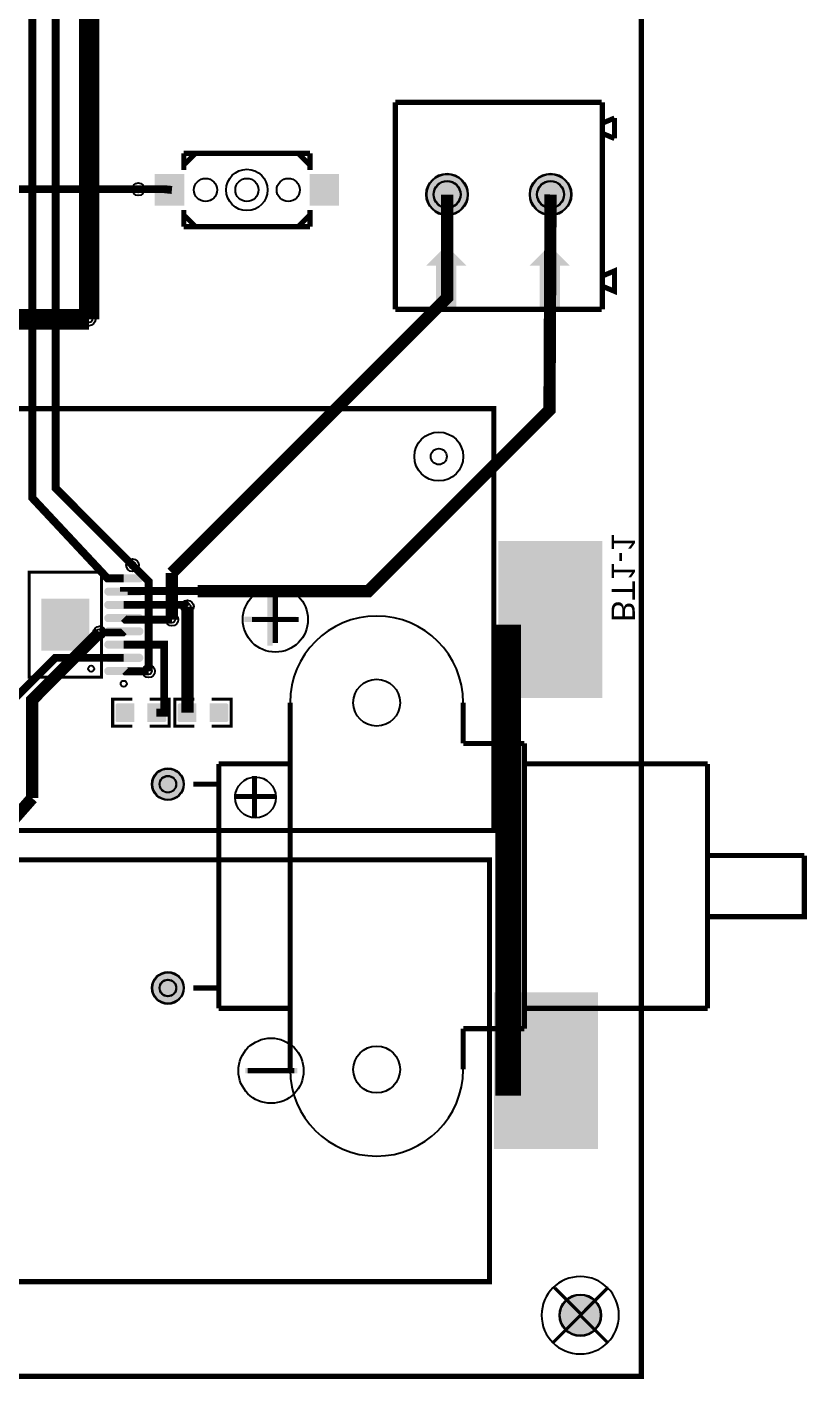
# Model space of a CAD drawing. Header units: millimetres. Extents: x -1 to 107, y -52 to 63.
# Drawn here: x 68.8 to 107.1, y -52.1 to 14.2 of the extents above; entities that cross this region are included whole.
import ezdxf

# ---------------------------------------------------------------- set-up
doc = ezdxf.new("R2010")
doc.units = ezdxf.units.MM
for name, color, linetype, true_color in [('BoardOutLine', 7, 'Continuous', 0xff00ff), ('BottomLayer', 7, 'Continuous', 0x0000ff), ('BottomPasteMaskLayer', 7, 'Continuous', 0x800000), ('BottomSilkLayer', 7, 'Continuous', 0x66cc33), ('BottomSolderMaskLayer', 7, 'Continuous', 0xaa00ff), ('Document', 7, 'Continuous', 0xffffff), ('Hole', 7, 'Continuous', 0x222222), ('Multi-Layer', 7, 'Continuous', 0xc0c0c0), ('TopLayer', 7, 'Continuous', 0xff0000), ('TopPasteMaskLayer', 7, 'Continuous', 0x808080), ('TopSilkLayer', 7, 'Continuous', 0xffcc00), ('TopSolderMaskLayer', 7, 'Continuous', 0x800080)]:
    doc.layers.add(name, color=color, linetype=linetype, true_color=true_color)
doc.styles.get("Standard").update_dxf_attribs({"font": 'arial.ttf'})

msp = doc.modelspace()

# ---------------------------------------------------------------- hatches: boundary and pattern name
at = {"layer": 'BottomLayer'}
for points in [[(97.066, -18.669), (97.066, -11.049), (91.986, -11.049), (91.986, -18.669)], [(91.773, -33.19), (91.773, -40.81), (96.853, -40.81), (96.853, -33.19)]]:
    msp.add_hatch(color=256, dxfattribs=at).paths.add_polyline_path(points)
at = {"layer": 'BottomPasteMaskLayer'}
for points in [[(97.066, -18.669), (97.066, -11.049), (91.986, -11.049), (91.986, -18.669)], [(91.773, -33.19), (91.773, -40.81), (96.853, -40.81), (96.853, -33.19)]]:
    msp.add_hatch(color=256, dxfattribs=at).paths.add_polyline_path(points)
at = {"layer": 'BottomSolderMaskLayer'}
for points in [[(88.435, 6, 1), (90.485, 6, 1)], [(93.515, 6, 1), (95.565, 6, 1)], [(97.083, -18.707), (97.083, -11.011), (91.969, -11.011), (91.969, -18.707)], [(74.963, -22.94, 1), (76.537, -22.94, 1)], [(74.963, -32.94, 1), (76.537, -32.94, 1)], [(91.756, -33.152), (91.756, -40.848), (96.87, -40.848), (96.87, -33.152)], [(94.975, -49, 1), (97.025, -49, 1)]]:
    msp.add_hatch(color=256, dxfattribs=at).paths.add_polyline_path(points)
at = {"layer": 'Document'}
for points in [[(89.92, 0.5), (88.92, 0.5), (88.92, 2.5), (88.42, 2.5), (89.42, 3.5), (90.42, 2.5), (89.92, 2.5)], [(95, 0.5), (94, 0.5), (94, 2.5), (93.5, 2.5), (94.5, 3.5), (95.5, 2.5), (95, 2.5)], [(80.64, -13.599), (80.894, -13.599), (80.894, -16.139), (80.64, -16.139)], [(82.044, -14.721), (82.044, -14.975), (79.504, -14.975), (79.504, -14.721)], [(79.558, -37.126), (79.558, -36.872), (82.098, -36.872), (82.098, -37.126)]]:
    msp.add_hatch(color=256, dxfattribs=at).paths.add_polyline_path(points)
at = {"layer": 'Multi-Layer'}
for points in [[(88.46, 6, 1), (90.46, 6, 1)], [(93.54, 6, 1), (95.54, 6, 1)], [(74.988, -22.94, 1), (76.512, -22.94, 1)], [(74.988, -32.94, 1), (76.512, -32.94, 1)], [(95, -49, 1), (97, -49, 1)]]:
    msp.add_hatch(color=256, dxfattribs=at).paths.add_polyline_path(points)
at = {"layer": 'TopLayer'}
for points in [[(76.529, 6.973), (76.529, 5.473), (75.129, 5.473), (75.129, 6.973)], [(84.129, 6.973), (84.129, 5.473), (82.729, 5.473), (82.729, 6.973)], [(72.883, -13.009, -0.785398), (72.883, -12.666), (74.286, -12.666, -0.785398), (74.286, -13.009)], [(69.561, -16.363), (69.561, -13.863), (71.861, -13.863), (71.861, -16.363)], [(72.883, -13.659, -0.785398), (72.883, -13.316), (74.286, -13.316, -0.785398), (74.286, -13.659)], [(72.883, -14.309, -0.785398), (72.883, -13.966), (74.286, -13.966, -0.785398), (74.286, -14.309)], [(72.883, -14.959, -0.785398), (72.883, -14.616), (74.286, -14.616, -0.785398), (74.286, -14.959)], [(72.883, -15.609, -0.785398), (72.883, -15.266), (74.286, -15.266, -0.785398), (74.286, -15.609)], [(72.883, -16.26, -0.785398), (72.883, -15.917), (74.286, -15.917, -0.785398), (74.286, -16.26)], [(72.883, -16.91, -0.785398), (72.883, -16.567), (74.286, -16.567, -0.785398), (74.286, -16.91)], [(72.883, -17.56, -0.785398), (72.883, -17.217), (74.286, -17.217, -0.785398), (74.286, -17.56)], [(74.072, -18.999), (74.072, -19.863), (73.266, -19.863), (73.266, -18.999)], [(74.772, -18.999), (74.772, -19.863), (75.579, -19.863), (75.579, -18.999)], [(77.12, -18.999), (77.12, -19.863), (76.314, -19.863), (76.314, -18.999)], [(77.82, -18.999), (77.82, -19.863), (78.627, -19.863), (78.627, -18.999)]]:
    msp.add_hatch(color=256, dxfattribs=at).paths.add_polyline_path(points)
at = {"layer": 'TopPasteMaskLayer'}
for points in [[(76.529, 6.973), (76.529, 5.473), (75.129, 5.473), (75.129, 6.973)], [(84.129, 6.973), (84.129, 5.473), (82.729, 5.473), (82.729, 6.973)], [(72.883, -13.009, -0.785398), (72.883, -12.666), (74.286, -12.666, -0.785398), (74.286, -13.009)], [(69.561, -16.363), (69.561, -13.863), (71.861, -13.863), (71.861, -16.363)], [(72.883, -13.659, -0.785398), (72.883, -13.316), (74.286, -13.316, -0.785398), (74.286, -13.659)], [(72.883, -14.309, -0.785398), (72.883, -13.966), (74.286, -13.966, -0.785398), (74.286, -14.309)], [(72.883, -14.959, -0.785398), (72.883, -14.616), (74.286, -14.616, -0.785398), (74.286, -14.959)], [(72.883, -15.609, -0.785398), (72.883, -15.266), (74.286, -15.266, -0.785398), (74.286, -15.609)], [(72.883, -16.26, -0.785398), (72.883, -15.917), (74.286, -15.917, -0.785398), (74.286, -16.26)], [(72.883, -16.91, -0.785398), (72.883, -16.567), (74.286, -16.567, -0.785398), (74.286, -16.91)], [(72.883, -17.56, -0.785398), (72.883, -17.217), (74.286, -17.217, -0.785398), (74.286, -17.56)], [(73.227, -19.881), (74.027, -19.881), (74.077, -19.831), (74.077, -19.603), (73.707, -19.603), (73.707, -19.273), (74.077, -19.273), (74.077, -19.031), (74.027, -18.981), (73.227, -18.981), (73.177, -19.031), (73.177, -19.831)], [(75.617, -18.981), (74.817, -18.981), (74.767, -19.031), (74.767, -19.259), (75.137, -19.259), (75.137, -19.589), (74.767, -19.589), (74.767, -19.831), (74.817, -19.881), (75.617, -19.881), (75.667, -19.831), (75.667, -19.031)], [(76.275, -19.881), (77.075, -19.881), (77.125, -19.831), (77.125, -19.603), (76.755, -19.603), (76.755, -19.273), (77.125, -19.273), (77.125, -19.031), (77.075, -18.981), (76.275, -18.981), (76.225, -19.031), (76.225, -19.831)], [(78.665, -18.981), (77.865, -18.981), (77.815, -19.031), (77.815, -19.259), (78.185, -19.259), (78.185, -19.589), (77.815, -19.589), (77.815, -19.831), (77.865, -19.881), (78.665, -19.881), (78.715, -19.831), (78.715, -19.031)]]:
    msp.add_hatch(color=256, dxfattribs=at).paths.add_polyline_path(points)
at = {"layer": 'TopSilkLayer'}
for points in [[(89.92, 0.5), (88.92, 0.5), (88.92, 2.5), (88.42, 2.5), (89.42, 3.5), (90.42, 2.5), (89.92, 2.5)], [(95, 0.5), (94, 0.5), (94, 2.5), (93.5, 2.5), (94.5, 3.5), (95.5, 2.5), (95, 2.5)]]:
    msp.add_hatch(color=256, dxfattribs=at).paths.add_polyline_path(points)
at = {"layer": 'TopSolderMaskLayer'}
for points in [[(76.553, 7), (76.553, 5.446), (75.105, 5.446), (75.105, 7)], [(84.153, 7), (84.153, 5.446), (82.705, 5.446), (82.705, 7)], [(88.435, 6, 1), (90.485, 6, 1)], [(93.515, 6, 1), (95.565, 6, 1)], [(72.779, -13.035, -0.785398), (72.779, -12.641), (74.39, -12.641, -0.785398), (74.39, -13.035)], [(69.538, -16.391), (69.538, -13.835), (71.885, -13.835), (71.885, -16.391)], [(72.779, -13.685, -0.785398), (72.779, -13.291), (74.39, -13.291, -0.785398), (74.39, -13.685)], [(72.779, -14.335, -0.785398), (72.779, -13.941), (74.39, -13.941, -0.785398), (74.39, -14.335)], [(72.779, -14.985, -0.785398), (72.779, -14.591), (74.39, -14.591, -0.785398), (74.39, -14.985)], [(72.779, -15.635, -0.785398), (72.779, -15.241), (74.39, -15.241, -0.785398), (74.39, -15.635)], [(72.779, -16.285, -0.785398), (72.779, -15.891), (74.39, -15.891, -0.785398), (74.39, -16.285)], [(72.779, -16.935, -0.785398), (72.779, -16.541), (74.39, -16.541, -0.785398), (74.39, -16.935)], [(72.779, -17.585, -0.785398), (72.779, -17.191), (74.39, -17.191, -0.785398), (74.39, -17.585)], [(74.098, -18.974), (74.098, -19.888), (73.24, -19.888), (73.24, -18.974)], [(74.747, -18.974), (74.747, -19.888), (75.604, -19.888), (75.604, -18.974)], [(77.146, -18.974), (77.146, -19.888), (76.288, -19.888), (76.288, -18.974)], [(77.795, -18.974), (77.795, -19.888), (78.652, -19.888), (78.652, -18.974)], [(74.963, -22.94, 1), (76.537, -22.94, 1)], [(74.963, -32.94, 1), (76.537, -32.94, 1)], [(94.975, -49, 1), (97.025, -49, 1)]]:
    msp.add_hatch(color=256, dxfattribs=at).paths.add_polyline_path(points)

# ---------------------------------------------------------------- linework, layer by layer
at = {"layer": 'BoardOutLine', "const_width": 0.254}
msp.add_lwpolyline([(7, 63), (99, 63), (99, -52), (7, -52), (7, 63)], close=True, dxfattribs=at)
at = {"layer": 'BottomLayer'}
for points, const_width in [([(44.323, 6.261), (74.295, 6.261)], 0.39), ([(75.946, -12.573), (89.46, 0.941), (89.46, 6)], 0.6), ([(71.882, -0.127), (65.913, -0.127)], 1), ([(74.013, -12.192), (74.803, -12.982), (74.803, -17.399)], 0.39), ([(75.946, -14.859), (75.946, -12.573)], 0.6), ([(92.456, -15.113), (92.456, -15.113), (92.456, -38.227), (92.456, -38.227)], 1.27), ([(72.39, -15.494), (69.088, -18.796), (69.088, -23.622)], 0.6), ([(69.088, -23.622), (54.229, -40.513), (30.226, -40.386)], 0.6)]:
    msp.add_lwpolyline(points, dxfattribs=dict(at, const_width=const_width))
at = {"layer": 'BottomSilkLayer', "const_width": 0.254}
for points in [[(91.758, -25.21), (91.758, -4.509), (14.669, -4.509), (14.669, -25.21), (91.758, -25.21)], [(14.455, -26.649), (14.455, -47.351), (91.545, -47.351), (91.545, -26.649), (14.455, -26.649)]]:
    msp.add_lwpolyline(points, close=True, dxfattribs=at)
for points in [[(81.026, -13.716), (81.026, -16.002)], [(82.169, -14.859), (79.883, -14.859)], [(79.67, -37), (81.956, -37)]]:
    msp.add_lwpolyline(points, dxfattribs=at)
at = {"layer": 'BottomSilkLayer'}
for centre in [(81.026, -14.859), (80.813, -37)]:
    msp.add_circle(centre, 1.6, dxfattribs=at)
at = {"layer": 'BottomSolderMaskLayer'}
for centre, radius in [((89.46, 6), 1.025), ((89.46, 6), 0.667), ((94.54, 6), 1.025), ((94.54, 6), 0.667), ((75.75, -22.94), 0.787), ((75.75, -22.94), 0.413), ((75.75, -32.94), 0.787), ((75.75, -32.94), 0.413), ((96, -49), 1.025), ((96, -49), 1.025)]:
    msp.add_circle(centre, radius, dxfattribs=at)
at = {"layer": 'Document'}
for centre, radius in [((89.053, -6.859), 0.393), ((74.311, -17.388), 0.15)]:
    msp.add_circle(centre, radius, dxfattribs=at)
at = {"layer": 'Hole'}
for centre in [(74.295, 6.261), (71.882, -0.127), (74.013, -12.192), (76.708, -14.224), (75.946, -14.859), (72.39, -15.494), (74.803, -17.399)]:
    msp.add_circle(centre, 0.155, dxfattribs=at)
at = {"layer": 'Multi-Layer'}
for centre, radius in [((89.46, 6), 1), ((89.46, 6), 0.65), ((94.54, 6), 1), ((94.54, 6), 0.65), ((74.295, 6.261), 0.31), ((71.882, -0.127), 0.31), ((89.053, -6.859), 1.2), ((74.013, -12.192), 0.31), ((76.708, -14.224), 0.31), ((75.946, -14.859), 0.31), ((72.39, -15.494), 0.31), ((74.803, -17.399), 0.31), ((86, -18.94), 1.15), ((75.75, -22.94), 0.762), ((75.75, -22.94), 0.4), ((75.75, -32.94), 0.762), ((75.75, -32.94), 0.4), ((86, -36.94), 1.15), ((96, -49), 1), ((96, -49), 1)]:
    msp.add_circle(centre, radius, dxfattribs=at)
at = {"layer": 'TopLayer'}
for points, const_width in [([(71.73, 50), (71.882, 49.848), (71.882, -0.127)], 1), ([(65.913, 35.433), (70.231, 31.115), (70.231, -0.561), (70.231, -0.635)], 0.39), ([(69.088, -1.27), (69.088, -1.27), (69.088, 29.718), (65.913, 32.893)], 0.39), ([(75.946, 6.223), (75.575, 6.261), (74.295, 6.261)], 0.39), ([(77.216, -13.462), (85.598, -13.462), (94.488, -4.572), (94.54, 6), (94.54, 6)], 0.6), ([(74.013, -12.192), (70.231, -8.41), (70.231, -0.561), (70.231, -0.635)], 0.39), ([(73.584, -12.837), (72.781, -12.837), (69.088, -8.89), (69.088, -1.27)], 0.39), ([(73.584, -13.487), (73.584, -13.462), (80.518, -13.462)], 0.39), ([(76.708, -14.224), (76.716, -19.431)], 0.6), ([(73.584, -14.138), (76.622, -14.138), (76.708, -14.224)], 0.39), ([(73.584, -14.788), (73.656, -14.859), (75.946, -14.859)], 0.39), ([(73.584, -15.438), (73.528, -15.494), (72.39, -15.494)], 0.39), ([(73.584, -16.088), (75.565, -16.088), (75.565, -19.431), (75.177, -19.431)], 0.39), ([(73.584, -16.739), (70.221, -16.739), (67.437, -19.522), (67.437, -22.352)], 0.39), ([(74.803, -17.399), (73.66, -17.399), (73.65, -17.389)], 0.39)]:
    msp.add_lwpolyline(points, dxfattribs=dict(at, const_width=const_width))
at = {"layer": 'TopSilkLayer'}
for points, const_width in [([(86.92, 10.522), (97.054, 10.522)], 0.254), ([(86.92, 10.522), (86.92, 0.362)], 0.254), ([(97.08, 10.52), (97.08, 0.36)], 0.254), ([(97.68, 9.75), (97.08, 9.5)], 0.254), ([(97.68, 8.75), (97.68, 9.75)], 0.254), ([(97.08, 9), (97.68, 8.75)], 0.254), ([(76.529, 8.023), (82.729, 8.023)], 0.254), ([(76.529, 7.204), (76.529, 8.023)], 0.254), ([(77.089, 8.001), (76.581, 7.493)], 0.254), ([(82.677, 7.493), (82.169, 8.001)], 0.254), ([(82.729, 7.204), (82.729, 8.023)], 0.254), ([(76.529, 4.423), (76.529, 5.242)], 0.254), ([(82.729, 4.423), (82.729, 5.242)], 0.254), ([(77.089, 4.445), (76.581, 4.953)], 0.254), ([(82.677, 4.953), (82.169, 4.445)], 0.254), ([(82.729, 4.423), (76.529, 4.423)], 0.254), ([(97.08, 1.5), (97.68, 1.25), (97.68, 2.25), (97.08, 2)], 0.254), ([(86.92, 0.362), (97.054, 0.362)], 0.254), ([(73.996, -18.77), (73.037, -18.77), (73.037, -20.092), (73.996, -20.092)], 0.152), ([(74.848, -18.77), (75.807, -18.77), (75.807, -20.092), (74.848, -20.092)], 0.152), ([(77.044, -18.77), (76.085, -18.77), (76.085, -20.092), (77.044, -20.092)], 0.152), ([(77.896, -18.77), (78.855, -18.77), (78.855, -20.092), (77.896, -20.092)], 0.152), ([(81.75, -18.94), (81.75, -36.94)], 0.254), ([(90.25, -18.94), (90.25, -20.94)], 0.254), ([(90.25, -20.94), (93.25, -20.94)], 0.254), ([(93.25, -27.94), (93.25, -20.94)], 0.254), ([(78.25, -21.94), (78.25, -33.94)], 0.254), ([(81.75, -21.94), (78.25, -21.94)], 0.254), ([(93.25, -21.94), (102.25, -21.94)], 0.254), ([(102.25, -21.94), (102.25, -33.94)], 0.254), ([(80.001, -22.541), (80.001, -24.541)], 0.254), ([(76.998, -22.939), (78.25, -22.939)], 0.254), ([(79.001, -23.541), (81.001, -23.541)], 0.254), ([(107.005, -26.44), (107.005, -29.44), (102.25, -29.44)], 0.254), ([(102.25, -26.44), (107.005, -26.44)], 0.254), ([(93.25, -27.94), (93.25, -34.94)], 0.254), ([(76.998, -32.941), (78.25, -32.941)], 0.254), ([(81.75, -33.94), (78.25, -33.94)], 0.254), ([(93.25, -33.94), (102.25, -33.94)], 0.254), ([(90.25, -34.94), (93.25, -34.94)], 0.254), ([(90.25, -36.94), (90.25, -34.94)], 0.254), ([(94.628, -50.321), (94.679, -50.321), (96, -49), (97.321, -47.679), (97.372, -47.679)], 0.152), ([(96, -48.913), (94.73, -47.643), (94.73, -47.629)], 0.152), ([(96, -49), (97.357, -50.357)], 0.152)]:
    msp.add_lwpolyline(points, dxfattribs=dict(at, const_width=const_width))
at = {"layer": 'TopSilkLayer', "const_width": 0.152}
msp.add_lwpolyline([(72.483, -17.689), (68.94, -17.689), (68.94, -12.537), (72.483, -12.537), (72.483, -17.689)], close=True, dxfattribs=at)
at = {"layer": 'TopSilkLayer'}
for centre, radius in [((77.597, 6.223), 0.568), ((79.629, 6.223), 1.016), ((79.629, 6.223), 0.568), ((81.661, 6.223), 0.568), ((71.981, -17.272), 0.15), ((73.584, -18.012), 0.15), ((80.049, -23.589), 1)]:
    msp.add_circle(centre, radius, dxfattribs=at)
for centre, radius, start, end in [((86, -18.94), 4.25, 0, 180), ((86, -36.94), 4.25, 180, 0), ((96, -49.002), 1.9, 0.07009, 359.92991)]:
    msp.add_arc(centre, radius, start, end, dxfattribs=at)
at = {"layer": 'TopSolderMaskLayer'}
for centre, radius in [((89.46, 6), 1.025), ((89.46, 6), 0.667), ((94.54, 6), 1.025), ((94.54, 6), 0.667), ((75.75, -22.94), 0.787), ((75.75, -22.94), 0.413), ((75.75, -32.94), 0.787), ((75.75, -32.94), 0.413), ((96, -49), 1.025), ((96, -49), 1.025)]:
    msp.add_circle(centre, radius, dxfattribs=at)

# ---------------------------------------------------------------- texts
at = {"layer": 'BottomSilkLayer', "text_generation_flag": 2}
msp.add_text('BT1-1', height=1.143, rotation=270, dxfattribs=at).set_placement((97.536, -14.986))

doc.saveas('drawing.dxf')
